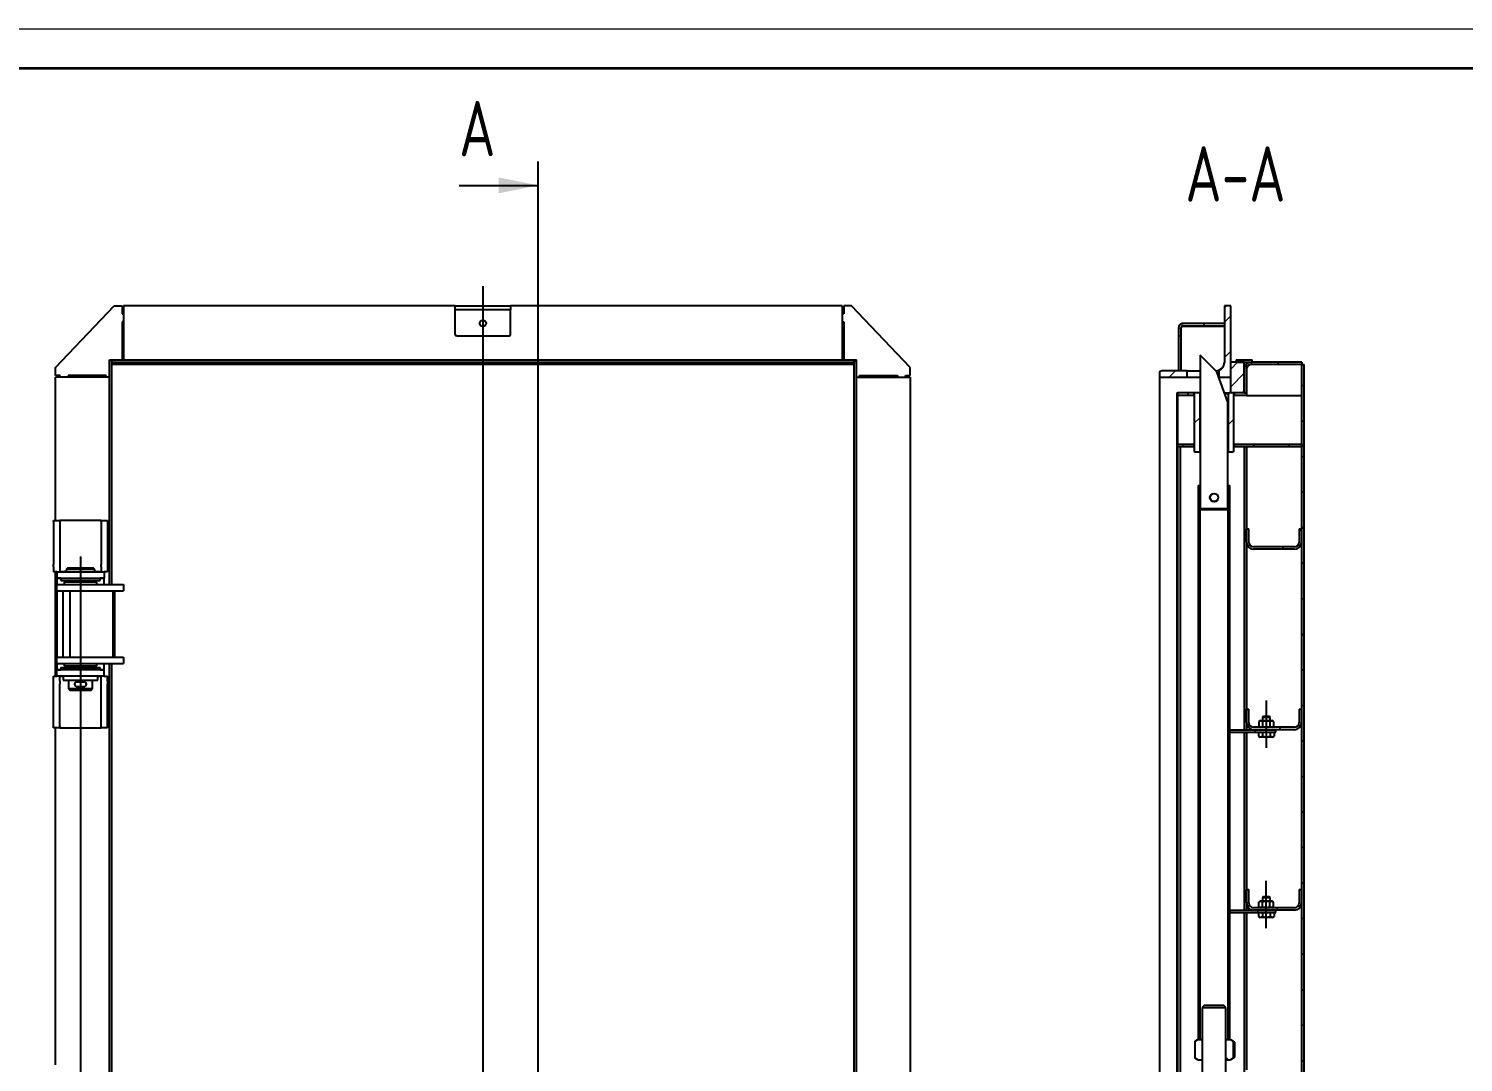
# Model space of a CAD drawing. Header units: millimetres. Extents: x 0 to 594, y 0 to 420.
# Drawn here: x 133.3 to 314.6, y 289.4 to 420 of the extents above; entities that cross this region are included whole.
import ezdxf

# ---------------------------------------------------------------- set-up
doc = ezdxf.new("R2010")
doc.units = ezdxf.units.MM
doc.layers.add('FORMAT', color=7, linetype='Continuous')
doc.layers.add('HIDDEN', color=30, linetype='Continuous')
doc.styles.add('SLDTEXTSTYLE0', font='TXT', dxfattribs={"width": 0.7, "bigfont": 'bigfont'})

# ---------------------------------------------------------------- blocks, each defined once
blk = doc.blocks.new('SW_HATCH_0')
at = {"color": 0, "linetype": 'Continuous', "lineweight": 18}
for p, q in [((-3.53, 214.56), (-3.23, 214.26)), ((0, 215.53), (-0.8, 214.73)), ((-6.6, 213.15), (-6.3, 212.85)), ((0, 211.04), (-0.8, 210.24)), ((-6.96, 208.56), (-7.76, 207.76)), ((-6.6, 208.66), (-6.51, 208.56)), ((0.87, 209.66), (0, 208.79)), ((1.82, 209.21), (2.04, 208.99)), ((5.86, 209.66), (6.16, 209.36)), ((1.7, 208.25), (0, 206.55)), ((9.3, 206.87), (9, 206.57)), ((-5.27, 205.76), (-5.57, 205.46)), ((1.7, 206), (1.46, 205.76)), ((-6.7, 204.34), (-6.8, 204.24)), ((-6.7, 202.09), (-6.8, 201.99)), ((-3.91, 202.64), (-4.6, 201.95)), ((0.4, 202.46), (-0.29, 201.77)), ((9.3, 202.38), (9, 202.08)), ((-6.7, 199.85), (-6.8, 199.75)), ((-6.19, 199.26), (-5.89, 198.96)), ((2.79, 199.26), (3.09, 198.96)), ((7.28, 199.26), (7.58, 198.96)), ((9.3, 197.89), (9, 197.59)), ((-6.7, 197.6), (-6.8, 197.5)), ((-6.7, 195.36), (-6.8, 195.26)), ((-6.7, 193.11), (-6.8, 193.01)), ((-3.9, 193.67), (-4.1, 193.47)), ((-0.1, 192.98), (-0.3, 192.78)), ((9.3, 193.4), (9, 193.1)), ((-6.7, 190.87), (-6.8, 190.77)), ((-6.7, 188.62), (-6.8, 188.52)), ((-3.9, 189.18), (-4.1, 188.98)), ((8.95, 188.56), (8.65, 188.26)), ((9.3, 188.91), (9, 188.61)), ((-0.1, 188.49), (-0.3, 188.29)), ((-6.7, 186.38), (-6.8, 186.28)), ((2.44, 186.53), (2.22, 186.32)), ((6.71, 186.31), (6.41, 186.01)), ((-6.7, 184.13), (-6.8, 184.03)), ((-3.9, 184.69), (-4.1, 184.49)), ((-0.1, 184), (-0.3, 183.8)), ((9.3, 184.41), (9, 184.11)), ((-6.7, 181.89), (-6.8, 181.79)), ((-6.7, 179.64), (-6.8, 179.54)), ((-3.9, 180.2), (-4.1, 180)), ((-0.1, 179.51), (-0.3, 179.31)), ((9.3, 179.92), (9, 179.62)), ((-6.7, 177.4), (-6.8, 177.3)), ((-6.7, 175.15), (-6.8, 175.05)), ((-3.9, 175.71), (-4.1, 175.51)), ((-0.1, 175.01), (-0.3, 174.81)), ((9.3, 175.43), (9, 175.13)), ((-6.7, 172.91), (-6.8, 172.81)), ((-6.7, 170.66), (-6.8, 170.56)), ((-3.9, 171.21), (-4.1, 171.01)), ((-0.1, 170.52), (-0.3, 170.32)), ((9.3, 170.94), (9, 170.64)), ((-6.7, 168.41), (-6.8, 168.31)), ((-6.7, 166.17), (-6.8, 166.07)), ((-3.9, 166.72), (-4.1, 166.52)), ((-0.1, 166.03), (-0.3, 165.83)), ((8.66, 165.81), (8.65, 165.8)), ((9.3, 166.45), (9, 166.15)), ((-6.7, 163.92), (-6.8, 163.82)), ((2.32, 163.96), (2.09, 163.73)), ((2.92, 163.21), (3.22, 162.91)), ((6.36, 163.51), (6.06, 163.21)), ((-6.7, 161.68), (-6.8, 161.58)), ((-3.9, 162.23), (-4.1, 162.03)), ((-0.1, 161.54), (-0.3, 161.34)), ((9.3, 161.96), (9, 161.66)), ((-6.7, 159.43), (-6.8, 159.33)), ((-3.9, 157.74), (-4.1, 157.54)), ((-6.7, 157.19), (-6.8, 157.09)), ((-0.1, 157.05), (-0.3, 156.85)), ((9.3, 157.47), (9, 157.17)), ((-6.7, 154.94), (-6.8, 154.84)), ((-6.7, 152.7), (-6.8, 152.6)), ((-3.9, 153.25), (-4.1, 153.05)), ((-0.1, 152.56), (-0.3, 152.36)), ((9.3, 152.98), (9, 152.68)), ((-3.9, 148.76), (-4.1, 148.56)), ((-6.7, 148.21), (-6.8, 148.11)), ((-0.1, 148.07), (-0.3, 147.87)), ((9.3, 148.49), (9, 148.19)), ((-6.7, 145.96), (-6.8, 145.86)), ((-6.7, 143.72), (-6.8, 143.62)), ((-3.9, 144.27), (-4.1, 144.07)), ((-0.1, 143.58), (-0.3, 143.38)), ((9.3, 144), (9, 143.7)), ((-6.7, 141.47), (-6.8, 141.37)), ((2.3, 141.49), (2.01, 141.2)), ((-3.9, 139.78), (-4.1, 139.58)), ((3.27, 140.41), (3.57, 140.11)), ((6.01, 140.71), (5.71, 140.41)), ((-6.7, 139.23), (-6.8, 139.13)), ((-0.1, 139.09), (-0.3, 138.89)), ((9.3, 139.51), (9, 139.21)), ((-6.7, 136.98), (-6.8, 136.88)), ((-6.7, 134.74), (-6.8, 134.64)), ((-3.9, 135.29), (-4.1, 135.09)), ((-0.1, 134.6), (-0.3, 134.4)), ((9.3, 135.02), (9, 134.72)), ((-6.7, 132.49), (-6.8, 132.39)), ((-3.9, 130.8), (-4.1, 130.6)), ((9.3, 130.53), (9, 130.23)), ((-6.7, 130.25), (-6.8, 130.15)), ((-0.1, 130.11), (-0.3, 129.91)), ((-6.7, 128), (-6.8, 127.9)), ((-6.7, 125.76), (-6.8, 125.66)), ((-3.9, 126.31), (-4.1, 126.11)), ((-0.1, 125.62), (-0.3, 125.42)), ((9.3, 126.04), (9, 125.74)), ((-6.7, 123.51), (-6.8, 123.41)), ((-0.6, 121.83), (-0.26, 121.49)), ((9.3, 121.55), (9, 121.25)), ((-6.7, 121.27), (-6.8, 121.17)), ((-6.7, 119.02), (-6.8, 118.92)), ((2.3, 119.04), (2, 118.74)), ((5.66, 117.91), (5.36, 117.61)), ((-6.7, 116.78), (-6.8, 116.68)), ((0.28, 116.46), (0.58, 116.16)), ((4.77, 116.46), (5.07, 116.16)), ((9.3, 117.06), (9, 116.76)), ((-6.7, 114.53), (-6.8, 114.43)), ((-0.94, 113.19), (-0.7, 112.95)), ((9.3, 112.57), (9, 112.27)), ((-6.7, 112.29), (-6.8, 112.19)), ((-4.45, 112.29), (-6.7, 110.04)), ((0.04, 112.29), (-1.1, 111.16)), ((-10.5, 109.28), (-10.04, 108.82)), ((-7.33, 109.41), (-7.72, 109.03)), ((-6.7, 110.04), (-6.8, 109.94)), ((2.54, 110.3), (2.04, 109.8)), ((3.37, 108.89), (3.2, 109.06)), ((6.29, 109.56), (6, 109.27)), ((11.35, 110.13), (10.95, 109.73)), ((11.92, 109.31), (12.2, 109.03)), ((-12.05, 106.34), (-11.92, 106.21)), ((-7.88, 106.66), (-7.69, 106.47)), ((-6.7, 105.55), (-6.8, 105.45)), ((-5.76, 106.5), (-6.7, 105.55)), ((2.54, 105.81), (2.04, 105.31)), ((3.23, 106.5), (2.84, 106.11)), ((7.76, 106.54), (7.18, 105.96)), ((11.35, 105.64), (10.95, 105.24)), ((-3.32, 104.44), (-5.5, 102.26)), ((1.1, 104.37), (-0.04, 103.23)), ((9.3, 103.59), (9, 103.29)), ((-6.7, 103.31), (-6.8, 103.21)), ((-6.7, 101.06), (-6.8, 100.96)), ((-6.7, 98.82), (-6.8, 98.72)), ((-0.3, 99.08), (-0.28, 99.06)), ((3.62, 97.91), (3.32, 97.61)), ((3.91, 99.36), (4.21, 99.06)), ((8.11, 97.91), (7.81, 97.61)), ((8.4, 99.36), (8.7, 99.06)), ((9.3, 99.1), (9, 98.8)), ((-6.7, 96.57), (-6.8, 96.47)), ((2.3, 96.59), (2, 96.29)), ((-6.7, 94.33), (-6.8, 94.23)), ((9.3, 94.61), (9, 94.31)), ((-4.21, 94.01), (-3.6, 93.4)), ((-6.7, 92.08), (-6.8, 91.98)), ((-6.7, 89.84), (-6.8, 89.74)), ((-3.9, 90.39), (-4.1, 90.19)), ((-0.1, 89.7), (-0.3, 89.5)), ((9.3, 90.12), (9, 89.82)), ((-6.7, 87.59), (-6.8, 87.49)), ((-6.7, 85.35), (-6.8, 85.25)), ((-3.9, 85.9), (-4.1, 85.7)), ((-0.1, 85.21), (-0.3, 85.01)), ((9.3, 85.63), (9, 85.33)), ((-6.7, 83.1), (-6.8, 83)), ((-6.7, 80.86), (-6.8, 80.76)), ((-3.9, 81.41), (-4.1, 81.21)), ((-0.1, 80.72), (-0.3, 80.52)), ((9.3, 81.14), (9, 80.84)), ((-6.7, 78.61), (-6.8, 78.51)), ((-6.7, 76.37), (-6.8, 76.27)), ((-3.9, 76.92), (-4.1, 76.72)), ((-0.1, 76.23), (-0.3, 76.03)), ((9.3, 76.65), (9, 76.35)), ((0.92, 75.41), (1.22, 75.11)), ((3.27, 75.11), (2.97, 74.81)), ((5.41, 75.41), (5.7, 75.12)), ((7.76, 75.11), (7.46, 74.81)), ((-6.7, 74.12), (-6.8, 74.02)), ((2.3, 74.14), (2, 73.84)), ((-6.7, 71.88), (-6.8, 71.78)), ((-3.9, 72.43), (-4.1, 72.23)), ((-0.1, 71.74), (-0.3, 71.54)), ((9.3, 72.16), (9, 71.86)), ((-6.7, 69.63), (-6.8, 69.53)), ((-6.7, 67.39), (-6.8, 67.29)), ((-3.9, 67.94), (-4.1, 67.74)), ((-0.1, 67.25), (-0.3, 67.05)), ((9.3, 67.67), (9, 67.37)), ((-6.7, 65.14), (-6.8, 65.04)), ((-3.9, 63.45), (-4.1, 63.25)), ((-6.7, 62.9), (-6.8, 62.8)), ((-0.1, 62.76), (-0.3, 62.56)), ((9.3, 63.18), (9, 62.88)), ((-6.7, 60.65), (-6.8, 60.55)), ((-6.7, 58.41), (-6.8, 58.31)), ((-3.9, 58.96), (-4.1, 58.76)), ((-0.1, 58.27), (-0.3, 58.07)), ((9.3, 58.69), (9, 58.39)), ((-6.7, 56.16), (-6.8, 56.06)), ((-3.9, 54.47), (-4.1, 54.27)), ((-6.7, 53.92), (-6.8, 53.82)), ((-0.1, 53.78), (-0.3, 53.58)), ((1.27, 52.61), (1.57, 52.31)), ((9.3, 54.2), (9, 53.9)), ((-6.7, 51.67), (-6.8, 51.57)), ((2.92, 52.31), (2, 51.39)), ((7.41, 52.31), (7.11, 52.01)), ((-6.7, 49.43), (-6.8, 49.33)), ((-3.9, 49.98), (-4.1, 49.78)), ((-0.1, 49.29), (-0.3, 49.09)), ((9.3, 49.71), (9, 49.41)), ((-6.7, 47.18), (-6.8, 47.08)), ((-3.9, 45.49), (-4.1, 45.29)), ((-6.7, 44.94), (-6.8, 44.84)), ((-0.1, 44.8), (-0.3, 44.6)), ((9.3, 45.22), (9, 44.92)), ((-6.7, 42.69), (-6.8, 42.59)), ((-6.7, 40.45), (-6.8, 40.35)), ((-3.9, 41), (-4.1, 40.8)), ((-0.1, 40.31), (-0.3, 40.11)), ((9.3, 40.73), (9, 40.43)), ((-6.7, 35.96), (-6.8, 35.86)), ((-0.1, 35.82), (-0.3, 35.62)), ((9.3, 36.24), (9, 35.94)), ((-6.7, 33.71), (-6.8, 33.61)), ((-6.7, 31.47), (-6.8, 31.37)), ((-3.9, 32.02), (-4.1, 31.82)), ((-0.1, 31.33), (-0.3, 31.13)), ((9.3, 31.75), (9, 31.45)), ((-6.7, 29.22), (-6.8, 29.12)), ((2.45, 29.39), (2.12, 29.06)), ((7.06, 29.51), (6.76, 29.21)), ((-3.9, 27.53), (-4.1, 27.33)), ((9.3, 27.26), (9, 26.96)), ((-6.7, 26.98), (-6.8, 26.88)), ((-0.1, 26.84), (-0.3, 26.64)), ((-6.7, 24.73), (-6.8, 24.63)), ((-6.7, 22.49), (-6.8, 22.39)), ((-3.9, 23.04), (-4.1, 22.84)), ((-0.1, 22.35), (-0.3, 22.15)), ((9.3, 22.77), (9, 22.47)), ((-6.7, 20.24), (-6.8, 20.14)), ((9.3, 18.28), (9, 17.98)), ((-6.7, 18), (-6.8, 17.9)), ((1.4, 16.56), (1.7, 16.26)), ((5.89, 16.56), (6.19, 16.26)), ((-6.7, 15.75), (-6.8, 15.65)), ((-6.7, 13.51), (-6.8, 13.41)), ((-3.91, 14.05), (-4.6, 13.36)), ((0.4, 13.87), (-0.29, 13.18)), ((9.3, 13.79), (9, 13.49)), ((-6.7, 11.26), (-6.8, 11.16)), ((0.78, 9.76), (0, 8.98)), ((1.08, 10.06), (0.78, 9.76)), ((9.3, 9.3), (9, 9)), ((-5.71, 7.76), (-6.51, 6.96)), ((-1.22, 7.76), (-1.5, 7.48)), ((1.7, 8.44), (0, 6.74)), ((1.7, 7.28), (2, 6.98)), ((-6.6, 6.6), (-6.3, 6.3)), ((1.22, 5.71), (1.07, 5.56)), ((2.82, 6.16), (3.12, 5.86)), ((7.31, 6.16), (7.61, 5.86)), ((0, 4.49), (-0.8, 3.69)), ((-6.6, 2.11), (-6.3, 1.81)), ((-5.75, 1.26), (-5.45, 0.96)), ((-1.26, 1.26), (-0.96, 0.96)), ((0, 0), (-0.8, -0.8))]:
    blk.add_line(p, q, dxfattribs=at)

msp = doc.modelspace()

# ---------------------------------------------------------------- linework, layer by layer
at = {"color": 7, "linetype": 'Continuous', "lineweight": 35}
msp.add_line((20, 415), (589, 415), dxfattribs=at)
at = {"layer": 'FORMAT'}
for p, q in [((197.67, 143.872), (197.67, 403.198)), ((187.67, 400.198), (197.67, 400.198)), ((190.67, 387.479), (190.67, 163.492)), ((136.67, 377.166), (144.07, 384.966)), ((144.07, 384.966), (145.07, 384.966)), ((145.07, 384.966), (145.07, 383.966)), ((187.17, 384.966), (145.27, 384.966)), ((145.27, 384.966), (145.27, 378.166)), ((187.17, 384.466), (187.17, 384.966)), ((187.17, 384.966), (190.67, 384.966)), ((190.67, 384.466), (187.17, 384.466)), ((187.17, 383.966), (187.17, 384.466)), ((190.67, 384.966), (194.17, 384.966)), ((194.17, 384.466), (190.67, 384.466)), ((194.17, 384.966), (194.17, 384.466)), ((236.07, 384.966), (194.17, 384.966)), ((194.17, 383.966), (194.17, 384.466)), ((236.07, 384.966), (236.07, 378.166)), ((236.27, 384.966), (236.27, 383.966)), ((237.27, 384.966), (236.27, 384.966)), ((244.67, 377.166), (237.27, 384.966)), ((284.695, 384.966), (284.365, 384.966)), ((284.365, 384.966), (284.365, 384.636)), ((284.365, 384.636), (284.365, 377.766)), ((285.165, 384.966), (284.695, 384.966)), ((285.165, 375.966), (285.165, 384.966)), ((145.07, 383.966), (145.27, 383.966)), ((145.27, 382.966), (145.07, 382.966)), ((145.07, 382.966), (145.07, 378.166)), ((145.27, 383.966), (145.27, 382.966)), ((187.17, 381.366), (187.17, 383.966)), ((194.17, 381.366), (194.17, 383.966)), ((236.07, 383.966), (236.07, 382.966)), ((236.27, 383.966), (236.07, 383.966)), ((236.07, 382.966), (236.27, 382.966)), ((236.27, 382.966), (236.27, 378.166)), ((279.165, 382.766), (284.365, 382.766)), ((284.365, 382.766), (284.365, 382.466)), ((187.37, 381.166), (193.97, 381.166)), ((278.567, 382.216), (278.565, 382.216)), ((278.565, 382.166), (278.565, 376.766)), ((278.865, 382.166), (278.865, 376.766)), ((279.165, 382.466), (284.365, 382.466)), ((279.165, 382.395), (284.365, 382.395)), ((136.67, 376.166), (136.67, 377.166)), ((143.47, 349.766), (143.47, 378.166)), ((143.47, 378.166), (143.77, 378.166)), ((143.77, 378.166), (237.57, 378.166)), ((143.77, 378.166), (143.77, 377.866)), ((143.77, 377.566), (143.77, 378.166)), ((143.77, 377.866), (144.07, 377.866)), ((143.77, 349.766), (143.77, 377.566)), ((144.67, 377.566), (143.77, 377.566)), ((144.07, 377.566), (144.07, 377.866)), ((144.07, 377.866), (144.67, 377.866)), ((144.67, 377.866), (236.67, 377.866)), ((236.67, 377.566), (144.67, 377.566)), ((236.67, 377.866), (237.27, 377.866)), ((237.57, 377.566), (236.67, 377.566)), ((237.27, 377.866), (237.57, 377.866)), ((237.27, 377.866), (237.27, 377.566)), ((237.57, 378.166), (237.57, 377.866)), ((237.57, 378.166), (237.87, 378.166)), ((237.57, 377.566), (237.57, 378.166)), ((237.57, 174.366), (237.57, 377.566)), ((237.87, 173.766), (237.87, 378.166)), ((244.67, 376.166), (244.67, 377.166)), ((281.315, 378.753), (281.315, 359.353)), ((283.415, 376.653), (281.315, 378.753)), ((286.865, 377.866), (285.165, 377.866)), ((285.165, 373.966), (285.165, 377.866)), ((285.865, 378.166), (285.865, 377.866)), ((285.865, 378.166), (287.865, 378.166)), ((285.865, 377.866), (287.865, 377.866)), ((286.865, 373.966), (286.865, 377.866)), ((294.165, 377.866), (287.765, 377.866)), ((294.165, 377.566), (287.765, 377.566)), ((287.865, 377.866), (287.865, 378.166)), ((294.165, 377.866), (294.165, 377.566)), ((294.165, 377.566), (294.465, 377.566)), ((294.165, 277.626), (294.165, 377.566)), ((294.465, 277.626), (294.465, 377.566)), ((137.27, 376.166), (136.67, 376.166)), ((143.47, 375.966), (136.67, 375.966)), ((136.67, 357.866), (136.67, 375.966)), ((137.27, 375.966), (137.27, 376.166)), ((138.27, 375.966), (137.27, 375.966)), ((143.07, 376.166), (138.27, 376.166)), ((138.27, 376.166), (138.27, 375.966)), ((143.07, 375.966), (143.07, 376.166)), ((143.47, 375.966), (143.07, 375.966)), ((237.87, 375.966), (238.27, 375.966)), ((237.87, 375.966), (244.67, 375.966)), ((238.27, 376.166), (243.07, 376.166)), ((238.27, 375.966), (238.27, 376.166)), ((243.07, 376.166), (243.07, 375.966)), ((243.07, 375.966), (244.07, 375.966)), ((244.07, 376.166), (244.67, 376.166)), ((244.07, 375.966), (244.07, 376.166)), ((244.67, 375.966), (244.67, 175.966)), ((276.165, 376.436), (276.165, 375.966)), ((276.165, 375.966), (279.665, 375.966)), ((276.165, 375.966), (276.165, 277.016)), ((279.665, 376.766), (276.495, 376.766)), ((278.865, 376.766), (278.565, 376.766)), ((279.665, 375.966), (279.665, 376.766)), ((279.665, 376.766), (281.315, 376.766)), ((279.665, 375.966), (281.315, 375.966)), ((283.302, 376.766), (283.365, 376.766)), ((284.815, 372.806), (283.415, 376.653)), ((283.665, 376.812), (283.665, 375.966)), ((283.665, 375.966), (285.165, 375.966)), ((286.865, 376.966), (286.865, 373.991)), ((287.165, 376.966), (287.165, 373.991)), ((278.365, 373.966), (278.465, 373.966)), ((278.365, 373.966), (278.365, 277.641)), ((278.465, 373.966), (278.465, 277.641)), ((278.465, 373.666), (278.465, 373.966)), ((280.54, 373.966), (278.465, 373.966)), ((280.54, 373.666), (278.465, 373.666)), ((280.54, 373.666), (280.54, 373.966)), ((280.665, 373.966), (280.54, 373.966)), ((280.565, 373.666), (280.54, 373.666)), ((280.565, 373.866), (280.665, 373.966)), ((280.565, 373.866), (280.565, 366.566)), ((281.155, 373.966), (280.665, 373.966)), ((281.155, 373.966), (281.255, 373.866)), ((281.155, 373.966), (281.315, 373.966)), ((281.255, 373.866), (281.255, 366.566)), ((281.315, 373.866), (281.255, 373.866)), ((284.393, 373.966), (284.975, 373.966)), ((284.875, 373.866), (284.43, 373.866)), ((284.875, 373.866), (284.975, 373.966)), ((284.875, 366.566), (284.875, 373.866)), ((285.465, 373.966), (284.975, 373.966)), ((286.865, 373.966), (285.165, 373.966)), ((285.465, 373.966), (285.565, 373.866)), ((285.565, 366.566), (285.565, 373.866)), ((285.59, 373.666), (285.565, 373.666)), ((285.59, 373.966), (285.59, 373.666)), ((287.165, 373.966), (285.59, 373.966)), ((287.165, 373.666), (285.59, 373.666)), ((286.865, 373.991), (287.165, 373.991)), ((287.165, 373.991), (287.165, 373.966)), ((287.165, 373.966), (287.165, 373.666)), ((287.165, 373.666), (294.065, 373.666)), ((284.815, 359.353), (284.815, 372.806)), ((280.54, 367.466), (278.465, 367.466)), ((278.465, 367.166), (278.465, 367.466)), ((280.54, 367.166), (278.465, 367.166)), ((278.765, 367.166), (278.765, 280.216)), ((280.54, 367.166), (280.54, 367.466)), ((280.565, 367.466), (280.54, 367.466)), ((280.54, 367.166), (280.565, 367.166)), ((280.665, 366.466), (280.565, 366.566)), ((281.155, 366.466), (280.665, 366.466)), ((281.255, 366.566), (281.155, 366.466)), ((281.315, 366.466), (281.155, 366.466)), ((281.255, 366.566), (281.315, 366.566)), ((284.815, 366.566), (284.875, 366.566)), ((284.975, 366.466), (284.815, 366.466)), ((284.975, 366.466), (284.875, 366.566)), ((285.465, 366.466), (284.975, 366.466)), ((285.565, 366.566), (285.465, 366.466)), ((285.59, 367.466), (285.565, 367.466)), ((285.565, 367.166), (285.59, 367.166)), ((285.59, 367.466), (285.59, 367.166)), ((294.165, 367.466), (285.59, 367.466)), ((294.165, 367.166), (285.59, 367.166)), ((286.865, 367.166), (286.865, 331.416)), ((287.165, 367.166), (287.165, 356.816)), ((294.165, 367.466), (294.165, 367.166)), ((281.065, 362.253), (281.065, 292.253)), ((281.065, 362.253), (281.265, 362.253)), ((281.265, 362.253), (281.265, 292.253)), ((281.265, 362.253), (281.315, 362.253)), ((284.815, 362.253), (284.865, 362.253)), ((284.865, 362.253), (285.065, 362.253)), ((284.865, 292.253), (284.865, 362.253)), ((285.065, 292.253), (285.065, 362.253)), ((281.315, 359.353), (281.415, 359.253)), ((281.315, 359.353), (284.815, 359.353)), ((281.415, 359.253), (283.065, 359.253)), ((283.065, 359.253), (284.715, 359.253)), ((284.715, 359.253), (284.815, 359.353)), ((136.42, 357.866), (137.22, 357.866)), ((136.42, 357.696), (136.42, 357.866)), ((136.42, 357.696), (136.42, 352.308)), ((137.22, 357.866), (137.22, 357.696)), ((142.42, 357.866), (137.22, 357.866)), ((137.22, 357.696), (137.22, 352.308)), ((142.42, 357.866), (143.22, 357.866)), ((142.42, 357.696), (142.42, 357.866)), ((142.42, 357.696), (142.42, 352.308)), ((143.22, 357.866), (143.22, 357.696)), ((143.22, 357.696), (143.22, 352.308)), ((287.165, 355.116), (287.165, 356.816)), ((287.165, 356.816), (287.465, 356.816)), ((287.465, 355.116), (287.465, 356.816)), ((293.815, 356.816), (293.815, 355.116)), ((293.815, 356.816), (294.115, 356.816)), ((294.115, 356.816), (294.115, 355.116)), ((287.165, 355.116), (287.165, 334.016)), ((293.215, 354.516), (288.065, 354.516)), ((293.215, 354.216), (288.065, 354.216)), ((136.42, 351.978), (136.42, 352.308)), ((136.42, 351.978), (136.42, 351.366)), ((137.22, 352.308), (137.22, 351.978)), ((137.22, 351.978), (137.22, 351.366)), ((138.22, 351.866), (138.02, 351.666)), ((138.22, 351.866), (141.42, 351.866)), ((139.82, 353.316), (139.82, 192.368)), ((141.62, 351.666), (141.42, 351.866)), ((142.42, 351.978), (142.42, 352.308)), ((142.42, 351.978), (142.42, 351.366)), ((143.22, 352.308), (143.22, 351.978)), ((143.22, 351.978), (143.22, 351.366)), ((136.82, 351.366), (136.42, 351.366)), ((136.67, 338.166), (136.67, 351.366)), ((136.82, 351.366), (136.82, 350.566)), ((136.82, 351.366), (137.042, 351.366)), ((136.82, 350.566), (137.042, 350.566)), ((136.82, 350.541), (136.82, 349.766)), ((137.32, 350.541), (136.82, 350.541)), ((137.042, 351.366), (142.598, 351.366)), ((137.042, 350.566), (142.598, 350.566)), ((137.22, 351.391), (137.82, 351.391)), ((137.32, 350.566), (137.32, 350.266)), ((137.32, 350.266), (142.32, 350.266)), ((137.87, 350.166), (137.77, 350.066)), ((137.77, 350.066), (137.77, 349.766)), ((141.87, 350.066), (137.77, 350.066)), ((137.87, 350.166), (141.77, 350.166)), ((138.02, 351.666), (138.02, 351.366)), ((141.62, 351.666), (138.02, 351.666)), ((138.32, 350.266), (138.32, 350.166)), ((141.32, 350.166), (141.32, 350.266)), ((141.62, 351.366), (141.62, 351.666)), ((141.87, 350.066), (141.77, 350.166)), ((141.82, 351.391), (142.42, 351.391)), ((141.87, 349.766), (141.87, 350.066)), ((142.32, 350.266), (142.32, 350.566)), ((142.82, 350.541), (142.32, 350.541)), ((142.598, 351.366), (142.82, 351.366)), ((142.598, 350.566), (142.82, 350.566)), ((143.22, 351.366), (142.82, 351.366)), ((142.82, 351.366), (142.82, 350.566)), ((142.82, 349.766), (142.82, 350.541)), ((136.77, 349.766), (136.77, 348.966)), ((136.77, 349.766), (138.388, 349.766)), ((136.77, 348.966), (138.388, 348.966)), ((136.82, 348.966), (136.82, 340.566)), ((137.57, 348.966), (137.57, 340.566)), ((138.388, 349.766), (143.597, 349.766)), ((138.388, 348.966), (143.597, 348.966)), ((138.491, 348.966), (138.491, 340.566)), ((143.597, 349.766), (144.348, 349.766)), ((143.597, 348.966), (144.348, 348.966)), ((143.965, 340.566), (143.965, 348.966)), ((144.153, 340.566), (144.153, 348.966)), ((144.348, 349.766), (144.77, 349.766)), ((144.348, 348.966), (144.77, 348.966)), ((144.77, 349.766), (145.27, 349.766)), ((144.77, 348.966), (145.27, 348.966)), ((145.27, 349.766), (145.27, 348.966)), ((136.77, 340.566), (136.77, 339.766)), ((136.77, 340.566), (138.388, 340.566)), ((136.77, 339.766), (138.388, 339.766)), ((136.82, 339.766), (136.82, 338.991)), ((137.32, 339.266), (137.32, 338.966)), ((137.32, 339.266), (142.32, 339.266)), ((137.77, 339.766), (137.77, 339.466)), ((137.77, 339.466), (137.87, 339.366)), ((137.77, 339.466), (141.87, 339.466)), ((141.77, 339.366), (137.87, 339.366)), ((138.32, 339.366), (138.32, 339.266)), ((138.388, 340.566), (143.597, 340.566)), ((138.388, 339.766), (143.597, 339.766)), ((141.32, 339.266), (141.32, 339.366)), ((141.77, 339.366), (141.87, 339.466)), ((141.87, 339.466), (141.87, 339.766)), ((142.32, 338.966), (142.32, 339.266)), ((142.82, 338.991), (142.82, 339.766)), ((143.47, 280.966), (143.47, 339.766)), ((143.597, 340.566), (144.348, 340.566)), ((143.597, 339.766), (144.348, 339.766)), ((143.77, 280.966), (143.77, 339.766)), ((144.348, 340.566), (144.77, 340.566)), ((144.348, 339.766), (144.77, 339.766)), ((144.77, 340.566), (145.27, 340.566)), ((144.77, 339.766), (145.27, 339.766)), ((145.27, 340.566), (145.27, 339.766)), ((136.42, 338.166), (136.82, 338.166)), ((136.42, 337.554), (136.42, 338.166)), ((136.42, 337.225), (136.42, 337.554)), ((136.42, 331.836), (136.42, 337.225)), ((136.82, 338.991), (137.32, 338.991)), ((136.82, 338.166), (136.82, 338.966)), ((137.042, 338.966), (136.82, 338.966)), ((137.042, 338.166), (136.82, 338.166)), ((142.598, 338.966), (137.042, 338.966)), ((142.598, 338.166), (137.042, 338.166)), ((137.22, 337.554), (137.22, 338.166)), ((137.62, 338.141), (137.22, 338.141)), ((137.22, 337.554), (137.22, 337.225)), ((137.22, 331.836), (137.22, 337.225)), ((137.62, 338.166), (137.62, 337.666)), ((137.62, 337.666), (139.82, 337.666)), ((138.32, 337.666), (138.32, 336.566)), ((139.37, 337.466), (140.27, 337.466)), ((139.82, 337.666), (142.02, 337.666)), ((141.32, 336.566), (141.32, 337.666)), ((142.02, 337.666), (142.02, 338.166)), ((142.42, 338.141), (142.02, 338.141)), ((142.32, 338.991), (142.82, 338.991)), ((142.42, 337.554), (142.42, 338.166)), ((142.42, 337.225), (142.42, 337.554)), ((142.42, 331.836), (142.42, 337.225)), ((142.82, 338.966), (142.598, 338.966)), ((142.82, 338.166), (142.598, 338.166)), ((142.82, 338.166), (142.82, 338.966)), ((142.82, 338.166), (143.22, 338.166)), ((143.22, 337.554), (143.22, 338.166)), ((143.22, 337.554), (143.22, 337.225)), ((143.22, 331.836), (143.22, 337.225)), ((138.32, 336.566), (138.52, 336.366)), ((141.32, 336.566), (138.32, 336.566)), ((141.12, 336.366), (138.52, 336.366)), ((139.37, 336.866), (140.27, 336.866)), ((141.12, 336.366), (141.32, 336.566)), ((287.165, 332.316), (287.165, 334.016)), ((287.165, 334.016), (287.465, 334.016)), ((287.465, 332.316), (287.465, 334.016)), ((289.665, 335.116), (289.665, 329.116)), ((293.815, 334.016), (293.815, 332.316)), ((293.815, 334.016), (294.115, 334.016)), ((294.115, 334.016), (294.115, 332.316)), ((136.42, 331.666), (136.42, 331.836)), ((137.22, 331.836), (137.22, 331.666)), ((142.42, 331.666), (142.42, 331.836)), ((143.22, 331.836), (143.22, 331.666)), ((287.165, 332.316), (287.165, 331.416)), ((288.945, 332.556), (288.742, 332.438)), ((288.742, 332.438), (288.742, 331.834)), ((288.742, 331.834), (288.945, 331.716)), ((288.945, 332.556), (290.025, 332.556)), ((289.315, 333.116), (289.165, 332.966)), ((289.165, 332.966), (289.165, 332.556)), ((290.165, 332.966), (289.165, 332.966)), ((289.204, 332.438), (289.204, 331.834)), ((289.315, 333.116), (290.015, 333.116)), ((290.165, 332.966), (290.015, 333.116)), ((290.025, 332.556), (290.385, 332.556)), ((290.127, 332.438), (290.127, 331.834)), ((290.165, 332.556), (290.165, 332.966)), ((290.589, 332.438), (290.385, 332.556)), ((290.385, 331.716), (290.589, 331.834)), ((290.589, 332.438), (290.589, 331.834)), ((137.22, 331.666), (136.42, 331.666)), ((136.67, 289.066), (136.67, 331.666)), ((137.22, 331.666), (142.42, 331.666)), ((143.22, 331.666), (142.42, 331.666)), ((285.065, 331.416), (285.065, 331.116)), ((285.065, 331.416), (290.865, 331.416)), ((285.065, 331.116), (290.865, 331.116)), ((286.865, 331.116), (286.865, 308.616)), ((287.165, 331.116), (287.165, 311.216)), ((293.215, 331.716), (288.065, 331.716)), ((293.215, 331.416), (288.065, 331.416)), ((288.684, 331.116), (288.684, 330.601)), ((288.684, 330.601), (288.9, 330.476)), ((290.43, 330.476), (288.9, 330.476)), ((289.175, 331.116), (289.175, 330.601)), ((290.156, 331.116), (290.156, 330.601)), ((290.43, 330.476), (290.647, 330.601)), ((290.647, 331.116), (290.647, 330.601)), ((290.865, 331.116), (290.865, 331.416)), ((289.665, 306.316), (289.665, 312.316)), ((287.165, 309.516), (287.165, 311.216)), ((287.165, 311.216), (287.465, 311.216)), ((287.465, 309.516), (287.465, 311.216)), ((289.315, 310.316), (289.165, 310.166)), ((289.165, 310.166), (289.165, 309.756)), ((290.165, 310.166), (289.165, 310.166)), ((289.315, 310.316), (290.015, 310.316)), ((290.165, 310.166), (290.015, 310.316)), ((290.165, 309.756), (290.165, 310.166)), ((293.815, 311.216), (293.815, 309.516)), ((293.815, 311.216), (294.115, 311.216)), ((294.115, 311.216), (294.115, 309.516)), ((285.065, 308.616), (285.065, 308.316)), ((285.065, 308.616), (290.865, 308.616)), ((285.065, 308.316), (290.865, 308.316)), ((286.865, 308.316), (286.865, 284.666)), ((287.165, 309.516), (287.165, 308.616)), ((287.165, 308.316), (287.165, 288.416)), ((293.215, 308.916), (288.065, 308.916)), ((293.215, 308.616), (288.065, 308.616)), ((288.684, 308.316), (288.684, 307.801)), ((288.945, 309.756), (288.742, 309.638)), ((288.742, 309.034), (288.742, 309.638)), ((288.742, 309.034), (288.945, 308.916)), ((289.305, 309.756), (288.945, 309.756)), ((289.305, 308.916), (288.945, 308.916)), ((289.175, 308.316), (289.175, 307.801)), ((289.204, 309.034), (289.204, 309.638)), ((290.385, 309.756), (289.305, 309.756)), ((290.385, 308.916), (289.305, 308.916)), ((290.127, 309.034), (290.127, 309.638)), ((290.156, 308.316), (290.156, 307.801)), ((290.589, 309.638), (290.385, 309.756)), ((290.385, 308.916), (290.589, 309.034)), ((290.589, 309.034), (290.589, 309.638)), ((290.647, 308.316), (290.647, 307.801)), ((290.865, 308.316), (290.865, 308.616)), ((288.684, 307.801), (288.9, 307.676)), ((290.43, 307.676), (288.9, 307.676)), ((290.43, 307.676), (290.647, 307.801)), ((281.865, 296.596), (281.565, 296.296)), ((281.565, 296.296), (281.565, 281.496)), ((281.565, 296.296), (282.919, 296.296)), ((281.865, 296.596), (282.948, 296.596)), ((282.919, 296.296), (284.565, 296.296)), ((282.948, 296.596), (284.265, 296.596)), ((284.565, 296.296), (284.265, 296.596)), ((284.565, 281.496), (284.565, 296.296)), ((280.662, 292.06), (280.995, 292.253)), ((280.662, 289.886), (280.662, 292.06)), ((280.995, 292.253), (281.565, 292.253)), ((281.065, 292.253), (281.265, 292.253)), ((284.565, 292.253), (285.135, 292.253)), ((284.865, 292.253), (285.065, 292.253)), ((285.135, 292.253), (285.469, 292.06)), ((285.469, 292.06), (285.652, 291.915)), ((285.469, 292.06), (285.469, 289.886)), ((285.652, 291.915), (285.652, 290.031)), ((280.995, 289.693), (280.662, 289.886)), ((280.995, 289.693), (281.565, 289.693)), ((284.565, 289.693), (285.135, 289.693)), ((285.469, 289.886), (285.135, 289.693)), ((285.652, 290.031), (285.469, 289.886))]:
    msp.add_line(p, q, dxfattribs=at)
at = {"layer": 'FORMAT', "flags": 128}
for points in [[(278.98, 382.396), (279.077, 382.4), (279.104, 382.399)], [(279.101, 382.401), (279.084, 382.401), (279.036, 382.401)]]:
    msp.add_lwpolyline(points, dxfattribs=at)
at = {"layer": 'FORMAT'}
for centre, radius in [((190.67, 382.766), 0.4), ((283.065, 360.753), 0.525), ((283.065, 360.753), 0.5)]:
    msp.add_circle(centre, radius, dxfattribs=at)
for centre, radius, start, end in [((284.695, 384.636), 0.33, 90, 180), ((279.165, 382.166), 0.6, 90, 180), ((187.37, 381.366), 0.2, 180, 270), ((193.97, 381.366), 0.2, 270, 0), ((279.165, 382.166), 0.3, 90, 180), ((278.569, 382.166), 0.301, 350.43579, 6.64732), ((279.105, 382.163), 0.24, 75.33159, 170.96286), ((283.265, 377.866), 1.1, 271.8896, 0), ((283.365, 377.766), 1, 287.4576, 0), ((287.765, 376.966), 0.9, 90, 180), ((287.765, 376.966), 0.6, 90, 180), ((276.495, 376.436), 0.33, 90, 180), ((283.365, 377.766), 1, 270, 275.73917), ((283.365, 377.766), 1, 275.73917, 287.4576), ((278.565, 373.566), 0.1, 90, 180), ((294.065, 373.566), 0.1, 0, 90), ((288.065, 355.116), 0.9, 180, 270), ((288.065, 355.116), 0.6, 180, 270), ((293.215, 355.116), 0.9, 270, 0), ((293.215, 355.116), 0.6, 270, 0), ((137.82, 351.341), 0.05, 30, 90), ((141.82, 351.341), 0.05, 90, 150), ((139.37, 337.166), 0.3, 90, 270), ((139.821, 337.203), 0.367, 45.74536, 133.02507), ((140.27, 337.166), 0.3, 270, 90), ((139.8, 337.098), 0.333, 226.07236, 273.4391), ((139.84, 337.1), 0.335, 266.46026, 315.62999), ((288.065, 332.316), 0.9, 180, 270), ((288.065, 332.316), 0.6, 180, 270), ((288.973, 332.086), 0.421, 56.74416, 123.25584), ((288.973, 332.186), 0.421, 236.73422, 303.26578), ((289.665, 330.955), 1.553, 72.703, 107.297), ((289.665, 333.317), 1.553, 252.703, 287.297), ((290.358, 332.089), 0.418, 56.49907, 123.50093), ((290.358, 332.183), 0.418, 236.49907, 303.50093), ((293.215, 332.316), 0.9, 270, 0), ((293.215, 332.316), 0.6, 270, 0), ((288.929, 330.972), 0.445, 236.49907, 303.50093), ((289.665, 332.177), 1.651, 252.703, 287.297), ((290.402, 330.976), 0.448, 236.77536, 303.22464), ((288.065, 309.516), 0.9, 180, 270), ((288.065, 309.516), 0.6, 180, 270), ((288.973, 309.289), 0.418, 56.49907, 123.50093), ((288.973, 309.383), 0.418, 236.49907, 303.50093), ((289.665, 308.155), 1.553, 72.703, 107.297), ((289.665, 310.517), 1.553, 252.703, 287.297), ((290.358, 309.286), 0.421, 56.73422, 123.26578), ((290.358, 309.386), 0.421, 236.74416, 303.25584), ((293.215, 309.516), 0.9, 270, 0), ((293.215, 309.516), 0.6, 270, 0), ((288.929, 308.172), 0.445, 236.49907, 303.50093), ((289.665, 309.377), 1.651, 252.703, 287.297), ((290.402, 308.176), 0.448, 236.77536, 303.22464)]:
    msp.add_arc(centre, radius, start, end, dxfattribs=at)
msp.add_solid([(197.67, 400.198), (192.67, 401.198), (192.67, 399.198)], dxfattribs=at)
at = {"layer": 'HIDDEN', "color": 1, "lineweight": 18}
msp.add_line((0, 420), (594, 420), dxfattribs=at)

# ---------------------------------------------------------------- block references
at = {"layer": 'FORMAT'}
msp.add_blockref('SW_HATCH_0', (285.165, 168.203), dxfattribs=at)

# ---------------------------------------------------------------- texts
at = {"layer": 'FORMAT', "char_height": 7, "style": 'SLDTEXTSTYLE0'}
for s, insert, attachment_point in [('А', (187.67, 410.882), 1), ('А-А', (285.768, 405.148), 2)]:
    msp.add_mtext(s, dxfattribs=dict(at, insert=insert, attachment_point=attachment_point))

doc.saveas('drawing.dxf')
